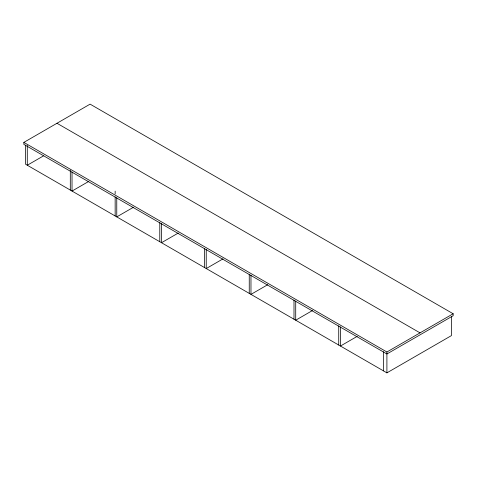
<?xml version="1.0" encoding="UTF-8"?>
<svg xmlns="http://www.w3.org/2000/svg" width="477" height="477" viewBox="0 0 477 477"><rect width="100%" height="100%" fill="white"/><g stroke="black" fill="none" stroke-linecap="round" stroke-linejoin="round"><path stroke-width="0.72" d="M23.85 142.39L90.093 104.141L453.15 313.753L453.15 315.738L386.907 353.982L23.85 144.376L23.85 142.39L386.907 351.996L453.15 313.753M43.425 155.925L27.29 165.239L27.29 145.366M88.805 181.379L72.027 191.062L72.027 171.935M133.542 207.209L116.764 216.892L116.764 197.758M178.279 233.038L161.5 242.721L161.5 223.588M223.015 258.868L206.237 268.551L206.237 249.417M267.752 284.691L250.974 294.381L250.974 275.247M312.489 310.521L295.71 320.21L295.71 301.076M357.225 336.351L340.447 346.034L340.447 326.906M25.573 145.109L25.573 164.243L386.907 372.859L451.427 335.605L451.427 316.472M56.972 123.263L420.028 332.874M386.907 351.996L386.907 372.859M383.466 351.74L383.466 370.873M338.73 325.91L338.73 345.044M293.993 300.081L293.993 319.214M249.256 274.251L249.256 293.385M204.52 248.428L204.52 267.555M159.783 222.598L159.783 241.732M115.154 191.128L115.154 193.966M115.154 196.828L115.154 215.962M70.31 170.206L70.31 190.073"/></g></svg>
